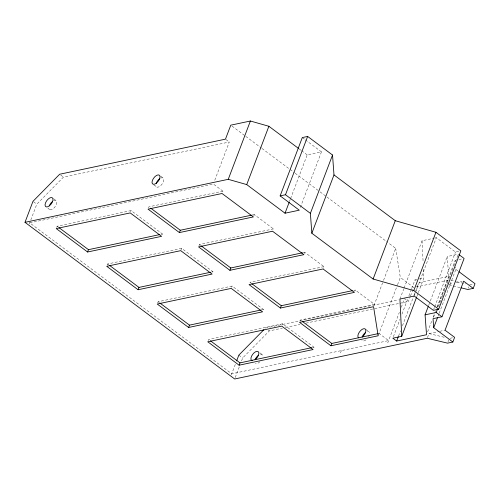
<?xml version="1.0" encoding="UTF-8"?>
<svg xmlns="http://www.w3.org/2000/svg" width="500" height="500" viewBox="0 0 500 500"><rect width="100%" height="100%" fill="white"/><g stroke="black" fill="none" stroke-linecap="round" stroke-linejoin="round"><path stroke-width="0.38" stroke-dasharray="2.5 1.88" d="M29.275 224.031L30.531 220.706M30.806 219.994L36.806 204.2L63.494 177.1L229.294 142.019L214.45 181.112M56.675 227.406L57.119 226.244L131.106 210.588L162.463 234.013L162.019 235.181M107.181 265.144L107.625 263.975L181.612 248.319L212.969 271.75L212.525 272.913M130.662 211.756L131.106 210.588M148.494 207.981L148.931 206.812L222.919 191.156L222.481 192.325M157.688 302.875L158.131 301.712L232.119 286.056L263.475 309.481L263.031 310.65M180.95 250.069L181.612 248.319M198.994 245.712L199.438 244.55L273.425 228.894L272.762 230.644M253.837 215.75L254.275 214.587L273.425 228.894M208.194 340.613L208.637 339.444L282.625 323.787L313.981 347.212L313.538 348.381M231.675 287.219L232.119 286.056M289.462 201.544L290.287 199.356M290.569 198.625L307.181 154.887L321.444 151.875L299.844 208.731M231.294 374.963L235.556 363.75M235.231 377.544L239.631 365.956M241.556 360.894L242.656 357.994L269.344 330.894L282.337 328.15M304.344 253.487L304.781 252.319L323.931 266.625L323.269 268.375M282.181 324.956L282.625 323.787M300.006 321.181L300.45 320.012L374.438 304.356L355.288 290.05L353.762 290.375M354.844 291.219L355.288 290.05M340.494 352.925L341.381 350.594M373.994 305.525L383.275 281.094M383.55 280.369L395.706 248.375L388.206 242.775M378.387 335.194L397.281 285.456M397.556 284.731L400.319 277.462L395.706 248.375M399.925 299.044L403.8 288.844M404.075 288.113L422.075 240.731L434.087 238.188M387.744 342.931L399.35 312.362M401.275 307.3L404.575 298.612L408.406 301.469L410.269 296.575M393.381 336.725L400.025 319.231M401.962 314.125L407.781 298.819M408.888 295.906L411.381 289.344M411.656 288.612L414.975 279.869L418.694 279.081M410.531 295.875L413.725 287.475L400.319 277.462M398.594 335.944L400.531 330.838M402.469 325.737L413.825 295.85M414.1 295.119L415.487 291.475M415.763 290.744L418.806 282.725L448.681 276.406L447.231 256.519L458.363 254.163M414.188 296.031L415.294 293.113M415.569 292.381L436.337 237.712L455.487 252.019L460.838 250.888M416.969 296.206L418.075 293.288M418.356 292.556L423.894 277.981L423.438 268.669M428.675 305.363L430.062 301.712M430.337 300.988L447.231 256.519M433.612 309.606L434.444 307.419M434.719 306.688L455.487 252.019M427.638 331.806L431.794 320.875M433.175 317.225L435.394 311.394M437.056 307.025L448.681 276.406M433.594 317.2L434.975 313.556M437.469 306.994L455.188 260.344L455.356 262.6M438.425 306.65L441.744 297.9M442.025 297.175L443.681 292.8M443.963 292.069L448.669 279.675M448.944 278.95L453.65 266.556M453.931 265.825L458.081 254.894M427.481 337.581L429 333.581L438.931 331.481M438.131 316.038L438.963 313.85M439.237 313.119L455.85 269.381L455.688 267.119M448.006 341.806L448.762 339.806M468.387 288.15L468.894 286.819M160.938 234.338L162.463 234.013M251.988 215.069L254.275 214.587M211.444 272.069L212.969 271.75M303.256 252.644L304.781 252.319M434.837 238.031L436.337 237.712M323.931 266.625L249.944 282.281L251.175 283.2M458.906 259.556L462.619 258.769M261.188 309.962L263.475 309.481M419.438 278.925L423.894 277.981M416 286.994L449.381 279.931M449.137 284.275L452.956 283.463M456.012 282.819L462.125 281.525M265.519 328.038L398.462 299.906M469.65 284.819L473.469 284.012M285.394 327.5L299.906 324.431M306.019 323.137L399.237 303.412M400 303.25L408.406 301.469M312.456 347.537L313.981 347.212M439.694 331.319L445.044 330.188M450.037 338.312L453.094 337.663M450.881 280.294L456.138 281.562M456.887 281.744L465.9 283.913M449.113 284.956L460.369 287.675M429 333.581L444.769 337.388M302.294 137.569L304.769 139.412M305.381 139.875L321.444 151.875M299.15 148.894L301.006 150.275M301.625 150.738L307.181 154.887M455.85 269.381L458.319 271.225M232.031 126.094L245.15 135.894M245.775 136.363L261.394 148.031M262.019 148.494L294.506 172.769M295.125 173.231L319.494 191.438M320.119 191.9L326.362 196.569M326.987 197.037L387.581 242.306M414.975 279.869L416.075 280.681M226.012 139.562L229.294 142.019M222.919 191.156L213.35 184.006L29.719 222.862L231.737 373.794L388.625 340.6L379.05 333.444M160.413 176L163.15 178.044M365.719 329.381L369 331.838M153.775 184.831L156.512 186.875M199.438 244.55L200.669 245.469M60.756 175.056L63.494 177.1M268.25 330.081L269.344 330.894M53.444 198.631L56.181 200.675M259.844 352.837L262.031 354.469M47.9 208.287L49.544 209.513M33.525 201.75L36.806 204.2M238.825 355.138L242.656 357.994M57.119 226.244L58.35 227.162M107.625 263.975L108.856 264.894M158.131 301.712L159.362 302.631M422.075 240.731L423.137 262.456M160.619 178.15A5.525 2.769 -53.2 0 1 163.787 180.156A5.525 2.769 -53.2 0 1 159.731 186.369A5.525 2.769 -53.2 0 1 155.856 185.444M53.65 200.781A5.525 2.769 -53.2 0 1 56.819 202.787A5.525 2.769 -53.2 0 1 52.763 209A5.525 2.769 -53.2 0 1 48.888 208.081M260.487 354.225A5.525 2.769 -53.2 0 1 262.619 356.95M259.981 361.656A5.525 2.769 -53.2 0 1 255.394 363.306M367.456 331.587A5.525 2.769 -53.2 0 1 369.588 334.319M369.25 335.5A5.525 2.769 -53.2 0 1 368.669 336.731M365.931 339.919A5.525 2.769 -53.2 0 1 361.906 340.087"/><path stroke-width="0.75" d="M458.938 271.688L475 283.688L473.225 288.356L463.656 281.2L445.044 330.188L454.619 337.337L452.85 342.006L447.5 343.137L427.225 338.25L234.681 378.988L25 222.331L32.975 201.337L59.662 174.237L225.469 139.156L230.781 125.162L250.394 121.013L268.881 126.275L298.531 148.431M87.587 252L161.575 236.344L130.219 212.919L56.231 228.575L87.587 252L88.475 249.669L159.412 234.662M138.094 289.738L212.081 274.081L180.725 250.656L106.737 266.306L138.094 289.738L138.981 287.406L210.681 272.231M179.406 232.575L253.394 216.919L222.037 193.494L148.05 209.15L179.406 232.575L180.294 230.244L251.225 215.231M25 222.331L228.244 179.325L250.394 121.013M188.6 327.469L262.587 311.812L231.231 288.387L157.244 304.044L188.6 327.469L189.488 325.138L260.425 310.125M333.988 174.919L395.269 220.7L435.944 232.288L460.838 250.888L438.681 309.206L413.787 290.606L373.113 279.019L311.837 233.238L333.988 174.919L332.537 155.031L307.644 136.431L302.294 137.569L280.144 195.881L299.294 210.188L285.031 213.206L246.731 184.594L268.881 126.275M229.913 270.306L303.9 254.65L272.544 231.225L198.556 246.881L229.913 270.306L230.794 267.975L302.494 252.806M280.144 195.881L285.494 194.75L307.644 136.431M285.031 213.206L289.181 202.275M236.644 360.875L238.825 355.138L263.881 329.694M239.106 365.2L313.094 349.55L281.737 326.119L207.75 341.775L239.106 365.2L239.994 362.869L311.694 347.7M311.837 233.238L310.387 213.35L332.537 155.031M280.419 308.044L354.406 292.387L323.044 268.956L249.062 284.613L280.419 308.044L281.3 305.706L352.238 290.7M330.919 345.775L378.169 335.775L373.55 306.694L299.562 322.35L330.919 345.775L331.806 343.444L378.294 333.606M373.113 279.019L395.269 220.7M413.787 290.606L435.944 232.288M416.694 296.931L401.737 336.3L392.825 338.181L396.656 341.044L398.319 336.669M396.656 341.044L426.531 334.725L425.075 314.837L428.4 306.087M425.075 314.837L436.206 312.481L437.312 309.562M452.85 342.006L433.7 327.7L437.575 317.494M433.7 327.7L433.038 318.663L441.95 316.775L464.106 258.456L458.938 254.594M473.225 288.356L467.881 289.488L461.125 287.856M438.681 309.206L433.338 310.338L414.188 296.031L399.925 299.044L401.737 336.3M228.244 179.325L246.731 184.594M285.494 194.75L310.387 213.35M436.206 312.481L441.95 316.775M150.781 208.194L180.294 230.244M201.287 245.925L230.794 267.975M251.788 283.663L281.3 305.706M302.294 321.394L331.806 343.444M58.963 227.619L88.475 249.669M109.469 265.356L138.981 287.406M159.975 303.087L189.488 325.138M210.481 340.819L239.994 362.869M49.281 205.894A5.525 2.769 -53.2 0 0 52.35 197.812A5.525 2.769 -53.2 0 0 45.462 202.987A5.525 2.769 -53.2 0 0 49.281 205.894A5.525 2.769 -53.2 0 1 52.613 201.431M156.263 183.212A5.525 2.769 -53.2 0 1 159.581 178.794M358.537 337.812A5.525 2.769 -53.2 0 1 360.262 330.969A5.525 2.769 -53.2 0 1 365.725 329.819A5.525 2.769 -53.2 0 1 362.1 337.056A5.525 2.769 -53.2 0 1 365.438 332.594M252.25 360.731A5.525 2.769 -53.2 0 1 252.681 354.35A5.525 2.769 -53.2 0 1 258.656 352.194A5.525 2.769 -53.2 0 1 255.131 359.688M255.15 359.644A5.525 2.769 -53.2 0 1 258.463 355.225M156.25 183.263A5.525 2.769 -53.2 0 0 159.319 175.181A5.525 2.769 -53.2 0 0 152.438 180.35A5.525 2.769 -53.2 0 0 156.25 183.263"/></g></svg>
